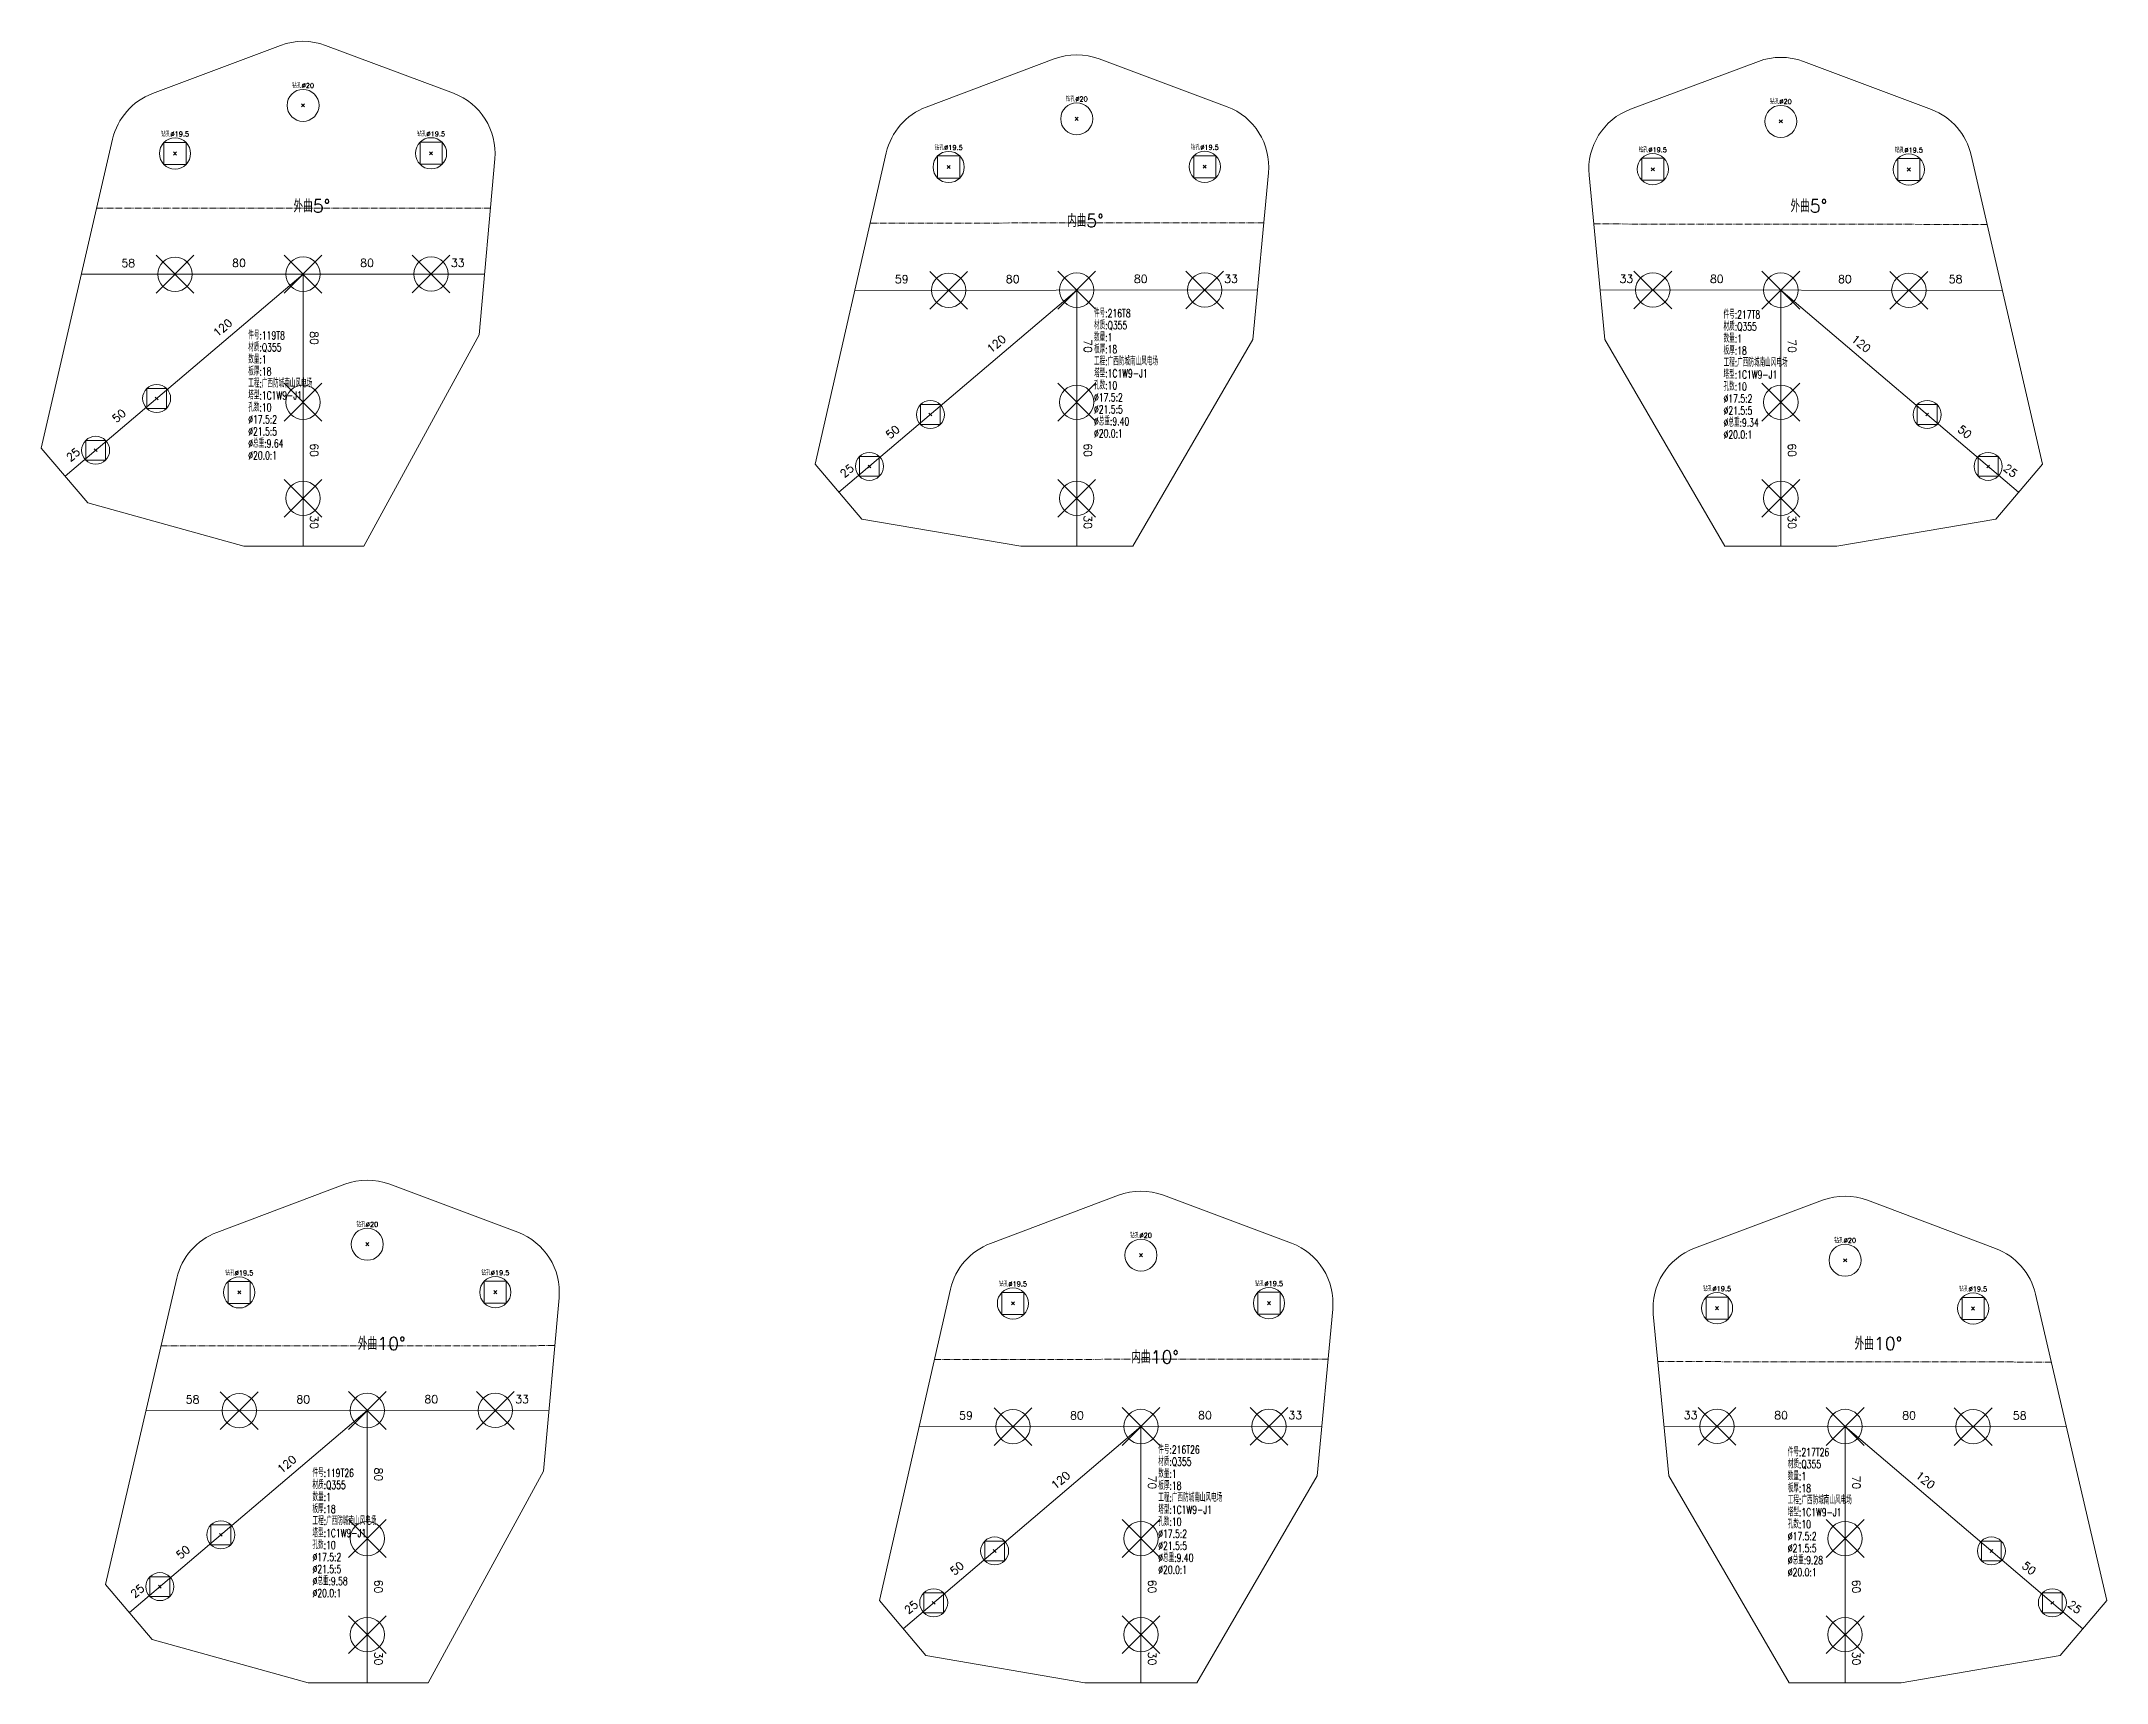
# Model space of a CAD drawing. Extents: x -105 to 10956, y -4548 to 9487.
# Drawn here: x 5769 to 7060, y 3499 to 4524 of the extents above; entities that cross this region are included whole.
import ezdxf
from ezdxf.enums import TextEntityAlignment as Align

# ---------------------------------------------------------------- set-up
doc = ezdxf.new("R2010")
doc.units = 0
doc.header["$MEASUREMENT"] = 0
doc.linetypes.add('制弯线', pattern=[5.9, 4, -0.5, 0.2, -0.5, 0.2, -0.5])
doc.layers.add('1', color=7, linetype='CONTINUOUS', lineweight=25)
doc.layers.add('2', color=7, linetype='CONTINUOUS', lineweight=25)
doc.styles.get("Standard").update_dxf_attribs({"font": 'simplex.shx', "width": 0.7, "height": 3, "bigfont": 'gbhzfs.shx'})

msp = doc.modelspace()

# ---------------------------------------------------------------- linework, layer by layer
at = {"layer": '1', "color": 7, "linetype": 'Continuous', "lineweight": 18}
for p, q in [((5918.91143, 4521.242), (5838.91146, 4491.1802)), ((6027.00128, 4491.3228), (5947.0013, 4521.26102)), ((6402.37207, 4512.80931), (6322.37212, 4482.71818)), ((6510.46188, 4482.92845), (6430.46194, 4512.83735)), ((6842.44488, 4511.26556), (6762.44493, 4481.35665)), ((6950.53469, 4481.14639), (6870.53474, 4511.23751)), ((5813.9917, 4462.66829), (5769.43152, 4269.72509)), ((6297.46037, 4454.1932), (6252.97913, 4259.61418)), ((6043.00983, 4340.45508), (6052.82749, 4450.3511)), ((6526.48963, 4337.49541), (6536.27907, 4441.72071)), ((6736.62775, 4440.14892), (6746.41897, 4337.49541)), ((7019.93267, 4259.61146), (6975.44633, 4452.62189)), ((5970.98051, 4208.37011), (6043.00983, 4340.45508)), ((6451.4544, 4208.37011), (6526.48963, 4337.49541)), ((6746.41897, 4337.49541), (6821.4542, 4208.37011)), ((5769.43152, 4269.72509), (5798.5529, 4235.42264)), ((6252.97913, 4259.61418), (6282.12172, 4225.32555)), ((6990.79009, 4225.32283), (7019.93267, 4259.61146)), ((5798.5529, 4235.42264), (5895.98051, 4208.37011)), ((6282.12172, 4225.32555), (6381.4544, 4208.37011)), ((6891.4542, 4208.37011), (6990.79009, 4225.32283)), ((5895.98051, 4208.37011), (5970.98051, 4208.37011)), ((6381.4544, 4208.37011), (6451.4544, 4208.37011)), ((6821.4542, 4208.37011), (6891.4542, 4208.37011)), ((5959.05844, 3809.84626), (5879.05846, 3779.78446)), ((6067.14828, 3779.92705), (5987.14831, 3809.86528)), ((6442.51907, 3802.99136), (6362.51913, 3772.90023)), ((6550.60889, 3773.1105), (6470.60894, 3803.01941)), ((6882.59188, 3799.86982), (6802.59193, 3769.96091)), ((6990.68169, 3769.75064), (6910.68174, 3799.84177)), ((5854.1387, 3751.27255), (5809.57731, 3559.90714)), ((6337.60738, 3744.37525), (6293.12614, 3549.79623)), ((6083.15561, 3630.63713), (6092.97449, 3738.95535)), ((6566.63664, 3627.67746), (6576.42607, 3731.90276)), ((7060.08147, 3549.79351), (7015.59333, 3741.22615)), ((6776.77475, 3728.75317), (6786.56777, 3627.67746)), ((6011.1263, 3498.55217), (6083.15561, 3630.63713)), ((6491.6014, 3498.55217), (6566.63664, 3627.67746)), ((6786.56777, 3627.67746), (6861.603, 3498.55217)), ((5809.57731, 3559.90714), (5838.69868, 3525.60469)), ((6293.12614, 3549.79623), (6322.26872, 3515.5076)), ((7030.93889, 3515.50488), (7060.08147, 3549.79351)), ((5838.69868, 3525.60469), (5936.1263, 3498.55217)), ((6322.26872, 3515.5076), (6421.6014, 3498.55217)), ((6931.603, 3498.55217), (7030.93889, 3515.50488)), ((5936.1263, 3498.55217), (6011.1263, 3498.55217)), ((6421.6014, 3498.55217), (6491.6014, 3498.55217)), ((6861.603, 3498.55217), (6931.603, 3498.55217))]:
    msp.add_line(p, q, dxfattribs=at)
at = {"layer": '1', "color": 7, "linetype": 'Continuous', "lineweight": 13}
for p, q in [((5931.98173, 4482.79835), (5933.98173, 4484.79835)), ((5933.98173, 4482.79835), (5931.98173, 4484.79835)), ((6415.4544, 4474.37019), (6417.4544, 4476.37019)), ((6417.4544, 4474.37019), (6415.4544, 4476.37019)), ((6855.45241, 4472.79839), (6857.45241, 4474.79839)), ((6857.45241, 4472.79839), (6855.45241, 4474.79839)), ((5846.0885, 4446.84331), (5846.0885, 4460.62981)), ((5846.0885, 4460.62981), (5859.875, 4460.62981)), ((5852.00675, 4452.76156), (5853.95675, 4454.71156)), ((5853.95675, 4452.76156), (5852.00675, 4454.71156)), ((5859.875, 4460.62981), (5859.875, 4446.84331)), ((6006.08846, 4446.96689), (6006.08846, 4460.75339)), ((6006.08846, 4460.75339), (6019.87496, 4460.75339)), ((6012.00671, 4452.88514), (6013.95671, 4454.83514)), ((6013.95671, 4452.88514), (6012.00671, 4454.83514)), ((6019.87496, 4460.75339), (6019.87496, 4446.96689)), ((5859.875, 4446.84331), (5846.0885, 4446.84331)), ((6019.87496, 4446.96689), (6006.08846, 4446.96689)), ((6329.5612, 4438.3858), (6329.5612, 4452.1723)), ((6329.5612, 4452.1723), (6343.3477, 4452.1723)), ((6335.47945, 4444.30405), (6337.42945, 4446.25405)), ((6337.42945, 4444.30405), (6335.47945, 4446.25405)), ((6343.3477, 4452.1723), (6343.3477, 4438.3858)), ((6489.56109, 4438.56802), (6489.56109, 4452.35452)), ((6489.56109, 4452.35452), (6503.34759, 4452.35452)), ((6495.47934, 4444.48627), (6497.42934, 4446.43627)), ((6497.42934, 4444.48627), (6495.47934, 4446.43627)), ((6503.34759, 4452.35452), (6503.34759, 4438.56802)), ((6769.55922, 4436.99623), (6769.55922, 4450.78273)), ((6769.55922, 4450.78273), (6783.34572, 4450.78273)), ((6775.47747, 4442.91448), (6777.42747, 4444.86448)), ((6777.42747, 4442.91448), (6775.47747, 4444.86448)), ((6783.34572, 4450.78273), (6783.34572, 4436.99623)), ((6929.55912, 4436.81401), (6929.55912, 4450.60051)), ((6929.55912, 4450.60051), (6943.34562, 4450.60051)), ((6935.47737, 4442.73226), (6937.42737, 4444.68226)), ((6937.42737, 4442.73226), (6935.47737, 4444.68226)), ((6943.34562, 4450.60051), (6943.34562, 4436.81401)), ((6343.3477, 4438.3858), (6329.5612, 4438.3858)), ((6503.34759, 4438.56802), (6489.56109, 4438.56802)), ((6783.34572, 4436.99623), (6769.55922, 4436.99623)), ((6943.34562, 4436.81401), (6929.55912, 4436.81401)), ((5841.15554, 4366.48333), (5864.80554, 4390.13333)), ((5864.80554, 4366.48333), (5841.15554, 4390.13333)), ((5921.15551, 4366.54511), (5944.80551, 4390.19511)), ((5944.80551, 4366.54511), (5921.15551, 4390.19511)), ((6001.1555, 4366.60691), (6024.8055, 4390.25691)), ((6024.8055, 4366.60691), (6001.1555, 4390.25691)), ((6324.62945, 4356.454), (6348.27945, 4380.104)), ((6348.27945, 4356.454), (6324.62945, 4380.104)), ((6404.6294, 4356.54512), (6428.2794, 4380.19512)), ((6428.2794, 4356.54512), (6404.6294, 4380.19512)), ((6484.62935, 4356.63623), (6508.27935, 4380.28623)), ((6508.27935, 4356.63623), (6484.62935, 4380.28623)), ((6764.62925, 4356.63622), (6788.27925, 4380.28622)), ((6788.27925, 4356.63622), (6764.62925, 4380.28622)), ((6844.6292, 4356.54511), (6868.2792, 4380.19511)), ((6868.2792, 4356.54511), (6844.6292, 4380.19511)), ((6924.62915, 4356.45401), (6948.27915, 4380.10401)), ((6948.27915, 4356.45401), (6924.62915, 4380.10401)), ((5835.30726, 4294.5362), (5835.30726, 4306.9087)), ((5835.30726, 4306.9087), (5847.67976, 4306.9087)), ((5840.61851, 4299.84745), (5842.36851, 4301.59745)), ((5842.36851, 4299.84745), (5840.61851, 4301.59745)), ((5847.67976, 4306.9087), (5847.67976, 4294.5362)), ((5921.15551, 4286.54511), (5944.80551, 4310.19511)), ((5944.80551, 4286.54511), (5921.15551, 4310.19511)), ((6404.6294, 4286.54511), (6428.2794, 4310.19511)), ((6428.2794, 4286.54511), (6404.6294, 4310.19511)), ((6844.6292, 4286.54512), (6868.2792, 4310.19512)), ((6868.2792, 4286.54512), (6844.6292, 4310.19512)), ((5847.67976, 4294.5362), (5835.30726, 4294.5362)), ((6318.83278, 4284.47113), (6318.83278, 4296.84363)), ((6318.83278, 4296.84363), (6331.20528, 4296.84363)), ((6324.14403, 4289.78238), (6325.89403, 4291.53238)), ((6325.89403, 4289.78238), (6324.14403, 4291.53238)), ((6331.20528, 4296.84363), (6331.20528, 4284.47113)), ((6941.70413, 4284.47045), (6941.70413, 4296.84295)), ((6941.70413, 4296.84295), (6954.07663, 4296.84295)), ((6947.01538, 4289.7817), (6948.76538, 4291.5317)), ((6948.76538, 4289.7817), (6947.01538, 4291.5317)), ((6954.07663, 4296.84295), (6954.07663, 4284.47045)), ((5797.18877, 4262.18305), (5797.18877, 4274.55555)), ((5797.18877, 4274.55555), (5809.56127, 4274.55555)), ((5809.56127, 4274.55555), (5809.56127, 4262.18305)), ((6331.20528, 4284.47113), (6318.83278, 4284.47113)), ((6954.07663, 4284.47045), (6941.70413, 4284.47045)), ((5809.56127, 4262.18305), (5797.18877, 4262.18305)), ((5802.50002, 4267.4943), (5804.25002, 4269.2443)), ((5804.25002, 4267.4943), (5802.50002, 4269.2443)), ((6280.73625, 4252.09213), (6280.73625, 4264.46463)), ((6280.73625, 4264.46463), (6293.10875, 4264.46463)), ((6286.0475, 4257.40338), (6287.7975, 4259.15338)), ((6287.7975, 4257.40338), (6286.0475, 4259.15338)), ((6293.10875, 4264.46463), (6293.10875, 4252.09213)), ((6979.80225, 4252.0901), (6979.80225, 4264.4626)), ((6979.80225, 4264.4626), (6992.17475, 4264.4626)), ((6985.1135, 4257.40135), (6986.8635, 4259.15135)), ((6986.8635, 4257.40135), (6985.1135, 4259.15135)), ((6992.17475, 4264.4626), (6992.17475, 4252.0901)), ((5921.15551, 4226.54511), (5944.80551, 4250.19511)), ((5944.80551, 4226.54511), (5921.15551, 4250.19511)), ((6293.10875, 4252.09213), (6280.73625, 4252.09213)), ((6404.6294, 4226.54511), (6428.2794, 4250.19511)), ((6428.2794, 4226.54511), (6404.6294, 4250.19511)), ((6844.6292, 4226.54512), (6868.2792, 4250.19512)), ((6868.2792, 4226.54512), (6844.6292, 4250.19512)), ((6992.17475, 4252.0901), (6979.80225, 4252.0901)), ((5972.12873, 3771.4026), (5974.12873, 3773.4026)), ((5974.12873, 3771.4026), (5972.12873, 3773.4026)), ((6455.60141, 3764.55224), (6457.60141, 3766.55224)), ((6457.60141, 3764.55224), (6455.60141, 3766.55224)), ((6895.59941, 3761.40264), (6897.59941, 3763.40264)), ((6897.59941, 3761.40264), (6895.59941, 3763.40264)), ((5886.23551, 3735.44756), (5886.23551, 3749.23406)), ((5886.23551, 3749.23406), (5900.02201, 3749.23406)), ((5892.15376, 3741.36581), (5894.10376, 3743.31581)), ((5894.10376, 3741.36581), (5892.15376, 3743.31581)), ((5900.02201, 3749.23406), (5900.02201, 3735.44756)), ((6046.23546, 3735.57114), (6046.23546, 3749.35764)), ((6046.23546, 3749.35764), (6060.02196, 3749.35764)), ((6052.15371, 3741.48939), (6054.10371, 3743.43939)), ((6054.10371, 3741.48939), (6052.15371, 3743.43939)), ((6060.02196, 3749.35764), (6060.02196, 3735.57114)), ((5900.02201, 3735.44756), (5886.23551, 3735.44756)), ((6060.02196, 3735.57114), (6046.23546, 3735.57114)), ((6369.7082, 3728.56785), (6369.7082, 3742.35435)), ((6369.7082, 3742.35435), (6383.4947, 3742.35435)), ((6375.62645, 3734.4861), (6377.57645, 3736.4361)), ((6377.57645, 3734.4861), (6375.62645, 3736.4361)), ((6383.4947, 3742.35435), (6383.4947, 3728.56785)), ((6529.70809, 3728.75007), (6529.70809, 3742.53657)), ((6529.70809, 3742.53657), (6543.49459, 3742.53657)), ((6535.62634, 3734.66832), (6537.57634, 3736.61832)), ((6537.57634, 3734.66832), (6535.62634, 3736.61832)), ((6543.49459, 3742.53657), (6543.49459, 3728.75007)), ((6809.70622, 3725.60048), (6809.70622, 3739.38698)), ((6809.70622, 3739.38698), (6823.49272, 3739.38698)), ((6815.62447, 3731.51873), (6817.57447, 3733.46873)), ((6817.57447, 3731.51873), (6815.62447, 3733.46873)), ((6823.49272, 3739.38698), (6823.49272, 3725.60048)), ((6969.70611, 3725.41827), (6969.70611, 3739.20477)), ((6969.70611, 3739.20477), (6983.49261, 3739.20477)), ((6975.62436, 3731.33652), (6977.57436, 3733.28652)), ((6977.57436, 3731.33652), (6975.62436, 3733.28652)), ((6983.49261, 3739.20477), (6983.49261, 3725.41827)), ((6383.4947, 3728.56785), (6369.7082, 3728.56785)), ((6543.49459, 3728.75007), (6529.70809, 3728.75007)), ((6823.49272, 3725.60048), (6809.70622, 3725.60048)), ((6983.49261, 3725.41827), (6969.70611, 3725.41827)), ((5881.30132, 3656.66538), (5904.95132, 3680.31538)), ((5904.95132, 3656.66538), (5881.30132, 3680.31538)), ((5961.3013, 3656.72716), (5984.9513, 3680.37716)), ((5984.9513, 3656.72716), (5961.3013, 3680.37716)), ((6041.30128, 3656.78896), (6064.95128, 3680.43896)), ((6064.95128, 3656.78896), (6041.30128, 3680.43896)), ((6364.77646, 3646.63606), (6388.42646, 3670.28606)), ((6388.42646, 3646.63606), (6364.77646, 3670.28606)), ((6444.77641, 3646.72717), (6468.42641, 3670.37717)), ((6468.42641, 3646.72717), (6444.77641, 3670.37717)), ((6524.77636, 3646.81828), (6548.42636, 3670.46828)), ((6548.42636, 3646.81828), (6524.77636, 3670.46828)), ((6804.77805, 3646.81828), (6828.42805, 3670.46828)), ((6828.42805, 3646.81828), (6804.77805, 3670.46828)), ((6884.778, 3646.72716), (6908.428, 3670.37716)), ((6908.428, 3646.72716), (6884.778, 3670.37716)), ((6964.77795, 3646.63606), (6988.42795, 3670.28606)), ((6988.42795, 3646.63606), (6964.77795, 3670.28606)), ((5875.45304, 3584.71825), (5875.45304, 3597.09075)), ((5875.45304, 3597.09075), (5887.82554, 3597.09075)), ((5880.76429, 3590.0295), (5882.51429, 3591.7795)), ((5882.51429, 3590.0295), (5880.76429, 3591.7795)), ((5887.82554, 3597.09075), (5887.82554, 3584.71825)), ((5961.3013, 3576.72716), (5984.9513, 3600.37716)), ((5984.9513, 3576.72716), (5961.3013, 3600.37716)), ((6444.7764, 3576.72716), (6468.4264, 3600.37716)), ((6468.4264, 3576.72716), (6444.7764, 3600.37716)), ((6884.778, 3576.72717), (6908.428, 3600.37717)), ((6908.428, 3576.72717), (6884.778, 3600.37717)), ((5887.82554, 3584.71825), (5875.45304, 3584.71825)), ((6358.97979, 3574.65318), (6358.97979, 3587.02568)), ((6358.97979, 3587.02568), (6371.35229, 3587.02568)), ((6364.29104, 3579.96443), (6366.04104, 3581.71443)), ((6366.04104, 3579.96443), (6364.29104, 3581.71443)), ((6371.35229, 3587.02568), (6371.35229, 3574.65318)), ((6981.85293, 3574.6525), (6981.85293, 3587.025)), ((6981.85293, 3587.025), (6994.22543, 3587.025)), ((6987.16418, 3579.96375), (6988.91418, 3581.71375)), ((6988.91418, 3579.96375), (6987.16418, 3581.71375)), ((6994.22543, 3587.025), (6994.22543, 3574.6525)), ((5837.33456, 3552.3651), (5837.33456, 3564.7376)), ((5837.33456, 3564.7376), (5849.70706, 3564.7376)), ((5849.70706, 3564.7376), (5849.70706, 3552.3651)), ((6371.35229, 3574.65318), (6358.97979, 3574.65318)), ((6994.22543, 3574.6525), (6981.85293, 3574.6525)), ((5849.70706, 3552.3651), (5837.33456, 3552.3651)), ((5842.64581, 3557.67635), (5844.39581, 3559.42635)), ((5844.39581, 3557.67635), (5842.64581, 3559.42635)), ((6320.88325, 3542.27418), (6320.88325, 3554.64668)), ((6320.88325, 3554.64668), (6333.25575, 3554.64668)), ((6326.1945, 3547.58543), (6327.9445, 3549.33543)), ((6327.9445, 3547.58543), (6326.1945, 3549.33543)), ((6333.25575, 3554.64668), (6333.25575, 3542.27418)), ((7019.95105, 3542.27215), (7019.95105, 3554.64465)), ((7019.95105, 3554.64465), (7032.32355, 3554.64465)), ((7025.2623, 3547.5834), (7027.0123, 3549.3334)), ((7027.0123, 3547.5834), (7025.2623, 3549.3334)), ((7032.32355, 3554.64465), (7032.32355, 3542.27215)), ((5961.3013, 3516.72716), (5984.9513, 3540.37716)), ((5984.9513, 3516.72716), (5961.3013, 3540.37716)), ((6333.25575, 3542.27418), (6320.88325, 3542.27418)), ((6444.7764, 3516.72716), (6468.4264, 3540.37716)), ((6468.4264, 3516.72716), (6444.7764, 3540.37716)), ((6884.778, 3516.72717), (6908.428, 3540.37717)), ((6908.428, 3516.72717), (6884.778, 3540.37717)), ((7032.32355, 3542.27215), (7019.95105, 3542.27215))]:
    msp.add_line(p, q, dxfattribs=at)
for centre, radius in [((5932.98173, 4483.79835), 10), ((6416.4544, 4475.37019), 10), ((6856.45241, 4473.79839), 10), ((5852.98175, 4453.73656), 9.75), ((6012.98171, 4453.86014), 9.75), ((6336.45445, 4445.27905), 9.75), ((6496.45434, 4445.46127), 9.75), ((6776.45247, 4443.88948), 9.75), ((6936.45237, 4443.70726), 9.75), ((5852.98054, 4378.30833), 10.75), ((5932.98051, 4378.37011), 10.75), ((6012.9805, 4378.43191), 10.75), ((6336.45445, 4368.279), 10.75), ((6416.4544, 4368.37012), 10.75), ((6496.45435, 4368.46123), 10.75), ((6776.45425, 4368.46122), 10.75), ((6856.4542, 4368.37011), 10.75), ((6936.45415, 4368.27901), 10.75), ((5841.49351, 4300.72245), 8.75), ((5932.98051, 4298.37011), 10.75), ((6325.01903, 4290.65738), 8.75), ((6416.4544, 4298.37011), 10.75), ((6856.4542, 4298.37012), 10.75), ((6947.89038, 4290.6567), 8.75), ((5803.37502, 4268.3693), 8.75), ((6286.9225, 4258.27838), 8.75), ((6985.9885, 4258.27635), 8.75), ((5932.98051, 4238.37011), 10.75), ((6416.4544, 4238.37011), 10.75), ((6856.4542, 4238.37012), 10.75), ((5973.12873, 3772.4026), 10), ((6456.60141, 3765.55224), 10), ((6896.59941, 3762.40264), 10), ((5893.12876, 3742.34081), 9.75), ((6053.12871, 3742.46439), 9.75), ((6376.60145, 3735.4611), 9.75), ((6536.60134, 3735.64332), 9.75), ((6816.59947, 3732.49373), 9.75), ((6976.59936, 3732.31152), 9.75), ((5893.12632, 3668.49038), 10.75), ((5973.1263, 3668.55216), 10.75), ((6053.12628, 3668.61396), 10.75), ((6376.60146, 3658.46106), 10.75), ((6456.60141, 3658.55217), 10.75), ((6536.60136, 3658.64328), 10.75), ((6816.60305, 3658.64328), 10.75), ((6896.603, 3658.55216), 10.75), ((6976.60295, 3658.46106), 10.75), ((5881.63929, 3590.9045), 8.75), ((5973.1263, 3588.55216), 10.75), ((6365.16604, 3580.83943), 8.75), ((6456.6014, 3588.55216), 10.75), ((6896.603, 3588.55217), 10.75), ((6988.03918, 3580.83875), 8.75), ((5843.52081, 3558.55135), 8.75), ((6327.0695, 3548.46043), 8.75), ((7026.1373, 3548.4584), 8.75), ((5973.1263, 3528.55216), 10.75), ((6456.6014, 3528.55216), 10.75), ((6896.603, 3528.55217), 10.75)]:
    msp.add_circle(centre, radius, dxfattribs=at)
at = {"layer": '1', "color": 7, "linetype": 'Continuous', "lineweight": 18}
for centre, start, end in [((5932.98173, 4483.79835), 69.48274935, 110.594843), ((6416.4544, 4475.37018), 69.50116071, 110.61325627), ((6856.45241, 4473.79839), 69.38674349, 110.49884211), ((5852.98175, 4453.73656), 110.59484113, 167.09746042), ((6012.9817, 4453.86013), 354.96721327, 69.4827504), ((6336.45445, 4445.27905), 110.61325755, 167.12330903), ((6496.45435, 4445.46128), 354.63419501, 69.50116153), ((6776.45247, 4443.88948), 110.49884369, 185.36579953), ((6936.45236, 4443.70726), 12.87740822, 69.38674688), ((5973.12873, 3772.40261), 69.48274935, 110.594843), ((6456.6014, 3765.55223), 69.50116071, 110.61325627), ((6896.59942, 3762.40265), 69.38674417, 110.49883937), ((5893.12876, 3742.34081), 110.59484352, 167.09745504), ((6053.12871, 3742.46439), 354.96721322, 69.48275045), ((6376.60146, 3735.46111), 110.61325755, 167.12330903), ((6536.60135, 3735.64333), 354.63419501, 69.50116153), ((6816.59947, 3732.49374), 110.49883754, 185.36580568), ((6976.59937, 3732.31152), 12.87741227, 69.38674637)]:
    msp.add_arc(centre, 40, start, end, dxfattribs=at)
at = {"layer": '2', "color": 190, "linetype": '制弯线', "lineweight": 13}
for p, q in [((6050.08698, 4419.67468), (5804.01844, 4419.48463)), ((6533.34695, 4410.50327), (6287.40872, 4410.22317)), ((6739.53034, 4409.71741), (6985.39978, 4409.43739)), ((6090.26524, 3709.06785), (5844.26667, 3708.87786)), ((6573.49395, 3700.68532), (6327.55572, 3700.40523)), ((6779.64676, 3699.1106), (7025.44586, 3698.83066))]:
    msp.add_line(p, q, dxfattribs=at)
at = {"layer": '2', "color": 9, "linetype": 'Continuous', "lineweight": 13}
for p, q in [((5932.97802, 4378.37012), (5784.31579, 4252.19271)), ((6046.40483, 4378.45772), (5794.49836, 4378.26316)), ((5932.98056, 4378.37012), (5932.98056, 4208.37011)), ((6416.45445, 4368.37016), (6267.87423, 4242.08888)), ((6529.40165, 4368.49879), (6277.80492, 4368.21225)), ((6416.45441, 4368.37016), (6416.45441, 4208.37011)), ((6743.46183, 4368.4988), (6994.90159, 4368.21244)), ((6856.45414, 4368.37011), (6856.45415, 4208.37011)), ((6856.45424, 4368.37011), (7005.03759, 4242.08618)), ((5973.12381, 3668.55217), (5824.46158, 3542.37476)), ((6086.6005, 3668.63981), (5834.85155, 3668.44538)), ((5973.12634, 3668.55217), (5973.12634, 3498.55217)), ((6456.60145, 3658.55221), (6308.02124, 3532.27093)), ((6569.54865, 3658.68084), (6317.95192, 3658.39431)), ((6456.60142, 3658.55221), (6456.60141, 3498.55217)), ((6783.56391, 3658.6809), (7034.843, 3658.39473)), ((6896.60294, 3658.55216), (6896.60295, 3498.55217)), ((6896.60304, 3658.55216), (7045.18639, 3532.26823))]:
    msp.add_line(p, q, dxfattribs=at)

# ---------------------------------------------------------------- texts
at = {"layer": '1', "color": 7, "linetype": 'Continuous', "lineweight": 13}
for s, p in [('钻孔%%c20', (5932.98173, 4493.79835)), ('钻孔%%c20', (6416.4544, 4485.37019)), ('钻孔%%c20', (6856.45241, 4483.79839)), ('钻孔%%c19.5', (5852.98175, 4463.48656)), ('钻孔%%c19.5', (6012.98171, 4463.61014)), ('钻孔%%c19.5', (6336.45445, 4455.02905)), ('钻孔%%c19.5', (6496.45434, 4455.21127)), ('钻孔%%c19.5', (6776.45247, 4453.63948)), ('钻孔%%c19.5', (6936.45237, 4453.45726)), ('钻孔%%c20', (5973.12873, 3782.4026)), ('钻孔%%c20', (6456.60141, 3775.55224)), ('钻孔%%c20', (6896.59941, 3772.40264)), ('钻孔%%c19.5', (5893.12876, 3752.09081)), ('钻孔%%c19.5', (6053.12871, 3752.21439)), ('钻孔%%c19.5', (6376.60145, 3745.2111)), ('钻孔%%c19.5', (6536.60134, 3745.39332)), ('钻孔%%c19.5', (6816.59947, 3742.24373)), ('钻孔%%c19.5', (6976.59936, 3742.06152))]:
    msp.add_text(s, height=3, dxfattribs=at).set_placement(p, align=Align.BOTTOM_CENTER)
at = {"layer": '2', "color": 7, "linetype": 'Continuous', "lineweight": 13}
for s, p in [('外曲5%%d', (5927.05658, 4414.57965)), ('内曲5%%d', (6410.38353, 4405.36322)), ('外曲5%%d', (6862.47076, 4414.5774)), ('外曲10%%d', (5967.26981, 3703.97286)), ('内曲10%%d', (6450.53053, 3695.54528)), ('外曲10%%d', (6902.552, 3703.97062))]:
    msp.add_text(s, height=8, dxfattribs=at).set_placement(p, align=Align.BOTTOM_LEFT)
for s, p in [('58', (5823.73713, 4381.28575)), ('80', (5892.97821, 4381.33922)), ('80', (5972.97819, 4381.40101)), ('33', (6029.69035, 4381.44481)), ('59', (6307.12627, 4371.24563)), ('80', (6376.45101, 4371.32456)), ('80', (6456.45096, 4371.41567)), ('33', (6512.92458, 4371.48001)), ('33', (6759.96146, 4371.48001)), ('80', (6816.45764, 4371.41567)), ('80', (6896.45759, 4371.32456)), ('58', (6965.68129, 4371.24572)), ('58', (5863.98662, 3671.46788)), ('80', (5933.12399, 3671.52127)), ('80', (6013.12397, 3671.58306)), ('33', (6069.86107, 3671.62688)), ('59', (6347.27327, 3661.42768)), ('80', (6416.59801, 3661.50661)), ('80', (6496.59797, 3661.59772)), ('33', (6553.07159, 3661.66206)), ('33', (6800.0869, 3661.66209)), ('80', (6856.60644, 3661.59772)), ('80', (6936.60639, 3661.50661)), ('58', (7005.7264, 3661.42789))]:
    msp.add_text(s, height=5, dxfattribs=at).set_placement(p, align=Align.BOTTOM_CENTER)
for s, rotation, p in [('120', 40, (5885.29448, 4341.83351)), ('80', 271, (5935.98053, 4338.37011)), ('120', 40, (6368.7939, 4331.79968)), ('70', 271, (6419.4544, 4333.37013)), ('70', 271, (6859.45417, 4333.37012)), ('120', 321, (6904.11515, 4331.79932)), ('50', 40, (5820.49298, 4286.8331)), ('50', 40, (6304.02793, 4276.75379)), ('50', 321, (6968.88228, 4276.75243)), ('25', 40, (5791.90412, 4262.56823)), ('60', 271, (5935.98051, 4268.37011)), ('25', 40, (6275.45553, 4252.46954)), ('60', 271, (6419.4544, 4268.37011)), ('60', 271, (6859.4542, 4268.37012)), ('25', 321, (6997.45589, 4252.46717)), ('30', 271, (5935.98053, 4223.37011)), ('30', 271, (6419.4544, 4223.37011)), ('30', 271, (6859.45418, 4223.37012)), ('120', 40, (5925.44026, 3632.01556)), ('80', 271, (5976.12632, 3628.55217)), ('120', 40, (6408.94091, 3621.98173)), ('70', 271, (6459.60141, 3623.55219)), ('70', 271, (6899.60297, 3623.55217)), ('120', 321, (6944.26395, 3621.98137)), ('50', 40, (5860.63876, 3577.01515)), ('50', 40, (6344.17493, 3566.93584)), ('50', 321, (7009.03108, 3566.93448)), ('25', 40, (5832.0499, 3552.75028)), ('60', 271, (5976.1263, 3558.55216)), ('25', 40, (6315.60253, 3542.65159)), ('60', 271, (6459.6014, 3558.55216)), ('60', 271, (6899.603, 3558.55217)), ('25', 321, (7037.60469, 3542.64922)), ('30', 271, (5976.12632, 3513.55217)), ('30', 271, (6459.60141, 3513.55217)), ('30', 271, (6899.60298, 3513.55217))]:
    msp.add_text(s, height=5, rotation=rotation, dxfattribs=at).set_placement(p, align=Align.BOTTOM_CENTER)
at = {"layer": '2', "color": 7, "linetype": 'Continuous', "lineweight": 13, "char_height": 5, "width": 500, "attachment_point": 1, "line_spacing_factor": 0.9}
for s, insert in [('件号:216T8\\P材质:Q355\\P数量:1\\P板厚:18\\P工程:广西防城南山风电场\\P塔型:1C1W9-J1\\P孔数:10\\P%%C17.5:2\\P%%C21.5:5\\P%%C总重:9.40\\P%%C20.0:1', (6427.25147, 4356.42174)), ('件号:217T8\\P材质:Q355\\P数量:1\\P板厚:18\\P工程:广西防城南山风电场\\P塔型:1C1W9-J1\\P孔数:10\\P%%C17.5:2\\P%%C21.5:5\\P%%C总重:9.34\\P%%C20.0:1', (6820.65784, 4355.63584)), ('件号:119T8\\P材质:Q355\\P数量:1\\P板厚:18\\P工程:广西防城南山风电场\\P塔型:1C1W9-J1\\P孔数:10\\P%%C17.5:2\\P%%C21.5:5\\P%%C总重:9.64\\P%%C20.0:1', (5898.74376, 4342.63583)), ('件号:216T26\\P材质:Q355\\P数量:1\\P板厚:18\\P工程:广西防城南山风电场\\P塔型:1C1W9-J1\\P孔数:10\\P%%C17.5:2\\P%%C21.5:5\\P%%C总重:9.40\\P%%C20.0:1', (6467.39847, 3646.60379)), ('件号:217T26\\P材质:Q355\\P数量:1\\P板厚:18\\P工程:广西防城南山风电场\\P塔型:1C1W9-J1\\P孔数:10\\P%%C17.5:2\\P%%C21.5:5\\P%%C总重:9.28\\P%%C20.0:1', (6860.80574, 3645.02899)), ('件号:119T26\\P材质:Q355\\P数量:1\\P板厚:18\\P工程:广西防城南山风电场\\P塔型:1C1W9-J1\\P孔数:10\\P%%C17.5:2\\P%%C21.5:5\\P%%C总重:9.58\\P%%C20.0:1', (5938.89015, 3632.02898))]:
    msp.add_mtext(s, dxfattribs=dict(at, insert=insert))

doc.saveas('drawing.dxf')
